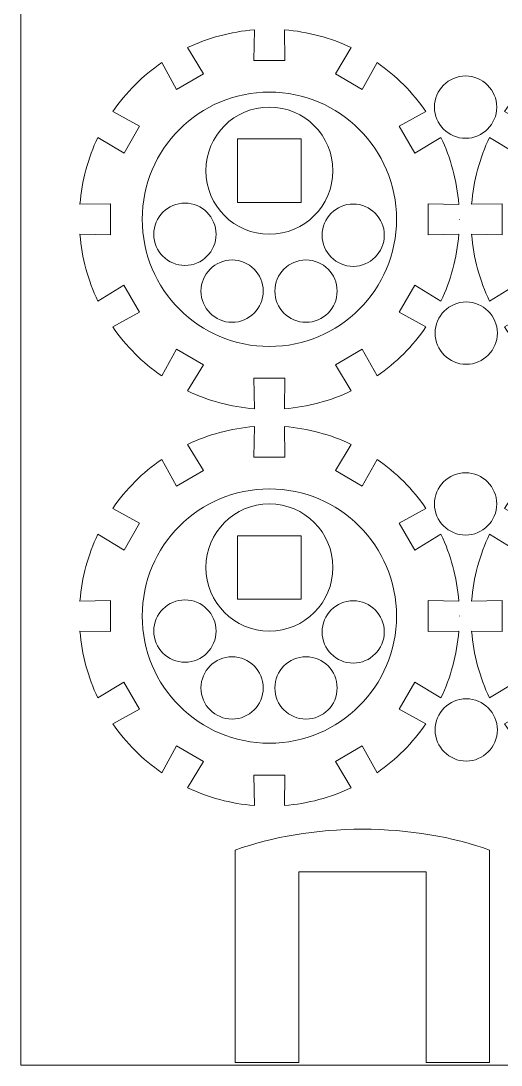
# Model space of a CAD drawing. Header units: centimetres. Extents: x -226 to -75, y 0 to 222.
# Drawn here: x -225.84 to -222.06, y 0.32 to 8.53 of the extents above; entities that cross this region are included whole.
import ezdxf

# ---------------------------------------------------------------- set-up
doc = ezdxf.new("R2010")
doc.units = ezdxf.units.CM
doc.header["$MEASUREMENT"] = 0
doc.layers.add('layer 1', color=7, linetype='Continuous')

msp = doc.modelspace()

# ---------------------------------------------------------------- linework, layer by layer
at = {"layer": 'layer 1', "color": 250, "lineweight": 20}
msp.add_lwpolyline([(-225.83724, 0.31703), (-195.83724, 0.31703), (-195.83724, 30.31703), (-225.83724, 30.31703), (-225.83724, 0.31703)], close=True, dxfattribs=at)
at = {"layer": 'layer 1', "color": 1, "lineweight": 9}
for points, knots in [([(-222.86131, 6.23649), (-222.86131, 6.23649), (-222.73879, 6.44865), (-222.73879, 6.44865), (-222.73879, 6.44865), (-222.73879, 6.44865), (-222.53291, 6.32405), (-222.53291, 6.32405), (-222.53291, 6.32405), (-222.45586, 6.48545), (-222.40725, 6.66286), (-222.39268, 6.84987), (-222.39268, 6.84987), (-222.39268, 6.84987), (-222.63264, 6.84496), (-222.63264, 6.84496), (-222.63264, 6.84496), (-222.63264, 6.84496), (-222.63264, 7.08997), (-222.63264, 7.08997), (-222.63264, 7.08997), (-222.63264, 7.08997), (-222.39268, 7.08503), (-222.39268, 7.08503), (-222.39268, 7.08503), (-222.40721, 7.27204), (-222.45582, 7.44945), (-222.53287, 7.61081), (-222.53287, 7.61081), (-222.53287, 7.61081), (-222.73882, 7.48631), (-222.73882, 7.48631), (-222.73882, 7.48631), (-222.73882, 7.48631), (-222.86134, 7.69844), (-222.86134, 7.69844), (-222.86134, 7.69844), (-222.86134, 7.69844), (-222.65077, 7.81429), (-222.65077, 7.81429), (-222.65077, 7.81429), (-222.75449, 7.96482), (-222.88498, 8.09531), (-223.03551, 8.1991), (-223.03551, 8.1991), (-223.03551, 8.1991), (-223.15147, 7.98853), (-223.15147, 7.98853), (-223.15147, 7.98853), (-223.15147, 7.98853), (-223.36363, 8.11105), (-223.36363, 8.11105), (-223.36363, 8.11105), (-223.36363, 8.11105), (-223.23899, 8.317), (-223.23899, 8.317), (-223.23899, 8.317), (-223.40035, 8.39401), (-223.5778, 8.44266), (-223.76477, 8.45726), (-223.76477, 8.45726), (-223.76477, 8.45726), (-223.7599, 8.21727), (-223.7599, 8.21727), (-223.7599, 8.21727), (-223.7599, 8.21727), (-224.00491, 8.21727), (-224.00491, 8.21727), (-224.00491, 8.21727), (-224.00491, 8.21727), (-224, 8.45726), (-224, 8.45726), (-224, 8.45726), (-224.18701, 8.44266), (-224.36439, 8.39408), (-224.52575, 8.317), (-224.52575, 8.317), (-224.52575, 8.317), (-224.40122, 8.11112), (-224.40122, 8.11112), (-224.40122, 8.11112), (-224.40122, 8.11112), (-224.61341, 7.9886), (-224.61341, 7.9886), (-224.61341, 7.9886), (-224.61341, 7.9886), (-224.72926, 8.1991), (-224.72926, 8.1991), (-224.72926, 8.1991), (-224.87979, 8.09538), (-225.01032, 7.96489), (-225.114, 7.81436), (-225.114, 7.81436), (-225.114, 7.81436), (-224.90357, 7.69844), (-224.90357, 7.69844), (-224.90357, 7.69844), (-224.90357, 7.69844), (-225.02602, 7.48631), (-225.02602, 7.48631), (-225.02602, 7.48631), (-225.02602, 7.48631), (-225.2319, 7.61088), (-225.2319, 7.61088), (-225.2319, 7.61088), (-225.30902, 7.44952), (-225.35763, 7.27207), (-225.3722, 7.0851), (-225.3722, 7.0851), (-225.3722, 7.0851), (-225.13228, 7.08997), (-225.13228, 7.08997), (-225.13228, 7.08997), (-225.13228, 7.08997), (-225.13224, 6.84496), (-225.13224, 6.84496), (-225.13224, 6.84496), (-225.13224, 6.84496), (-225.3722, 6.84994), (-225.3722, 6.84994), (-225.3722, 6.84994), (-225.35763, 6.66293), (-225.30902, 6.48552), (-225.23194, 6.32412), (-225.23194, 6.32412), (-225.23194, 6.32412), (-225.02609, 6.44865), (-225.02609, 6.44865), (-225.02609, 6.44865), (-225.02609, 6.44865), (-224.90357, 6.23649), (-224.90357, 6.23649), (-224.90357, 6.23649), (-224.90357, 6.23649), (-225.11404, 6.12068), (-225.11404, 6.12068), (-225.11404, 6.12068), (-225.01032, 5.97011), (-224.87983, 5.83955), (-224.72926, 5.73587), (-224.72926, 5.73587), (-224.72926, 5.73587), (-224.61345, 5.94626), (-224.61345, 5.94626), (-224.61345, 5.94626), (-224.61345, 5.94626), (-224.40125, 5.82385), (-224.40125, 5.82385), (-224.40125, 5.82385), (-224.40125, 5.82385), (-224.52582, 5.61797), (-224.52582, 5.61797), (-224.52582, 5.61797), (-224.36442, 5.54092), (-224.18701, 5.49227), (-224, 5.47774), (-224, 5.47774), (-224, 5.47774), (-224.00491, 5.71766), (-224.00491, 5.71766), (-224.00491, 5.71766), (-224.00491, 5.71766), (-223.7599, 5.71766), (-223.7599, 5.71766), (-223.7599, 5.71766), (-223.7599, 5.71766), (-223.76481, 5.47774), (-223.76481, 5.47774), (-223.76481, 5.47774), (-223.57787, 5.49227), (-223.40042, 5.54092), (-223.23906, 5.61797), (-223.23906, 5.61797), (-223.23906, 5.61797), (-223.36359, 5.82385), (-223.36359, 5.82385), (-223.36359, 5.82385), (-223.36359, 5.82385), (-223.15143, 5.94633), (-223.15143, 5.94633), (-223.15143, 5.94633), (-223.15143, 5.94633), (-223.03558, 5.73587), (-223.03558, 5.73587), (-223.03558, 5.73587), (-222.88505, 5.83955), (-222.75456, 5.97011), (-222.65084, 6.12061), (-222.65084, 6.12061), (-222.65084, 6.12061), (-222.86131, 6.23649), (-222.86131, 6.23649)], [0, 0, 0, 0, 0.0204082, 0.0204082, 0.0204082, 0.0204082, 0.0408163, 0.0408163, 0.0408163, 0.0408163, 0.0612245, 0.0612245, 0.0612245, 0.0612245, 0.0816327, 0.0816327, 0.0816327, 0.0816327, 0.1020408, 0.1020408, 0.1020408, 0.1020408, 0.122449, 0.122449, 0.122449, 0.122449, 0.1428571, 0.1428571, 0.1428571, 0.1428571, 0.1632653, 0.1632653, 0.1632653, 0.1632653, 0.1836735, 0.1836735, 0.1836735, 0.1836735, 0.2040816, 0.2040816, 0.2040816, 0.2040816, 0.2244898, 0.2244898, 0.2244898, 0.2244898, 0.244898, 0.244898, 0.244898, 0.244898, 0.2653061, 0.2653061, 0.2653061, 0.2653061, 0.2857143, 0.2857143, 0.2857143, 0.2857143, 0.3061224, 0.3061224, 0.3061224, 0.3061224, 0.3265306, 0.3265306, 0.3265306, 0.3265306, 0.3469388, 0.3469388, 0.3469388, 0.3469388, 0.3673469, 0.3673469, 0.3673469, 0.3673469, 0.3877551, 0.3877551, 0.3877551, 0.3877551, 0.4081633, 0.4081633, 0.4081633, 0.4081633, 0.4285714, 0.4285714, 0.4285714, 0.4285714, 0.4489796, 0.4489796, 0.4489796, 0.4489796, 0.4693878, 0.4693878, 0.4693878, 0.4693878, 0.4897959, 0.4897959, 0.4897959, 0.4897959, 0.5102041, 0.5102041, 0.5102041, 0.5102041, 0.5306122, 0.5306122, 0.5306122, 0.5306122, 0.5510204, 0.5510204, 0.5510204, 0.5510204, 0.5714286, 0.5714286, 0.5714286, 0.5714286, 0.5918367, 0.5918367, 0.5918367, 0.5918367, 0.6122449, 0.6122449, 0.6122449, 0.6122449, 0.6326531, 0.6326531, 0.6326531, 0.6326531, 0.6530612, 0.6530612, 0.6530612, 0.6530612, 0.6734694, 0.6734694, 0.6734694, 0.6734694, 0.6938776, 0.6938776, 0.6938776, 0.6938776, 0.7142857, 0.7142857, 0.7142857, 0.7142857, 0.7346939, 0.7346939, 0.7346939, 0.7346939, 0.755102, 0.755102, 0.755102, 0.755102, 0.7755102, 0.7755102, 0.7755102, 0.7755102, 0.7959184, 0.7959184, 0.7959184, 0.7959184, 0.8163265, 0.8163265, 0.8163265, 0.8163265, 0.8367347, 0.8367347, 0.8367347, 0.8367347, 0.8571429, 0.8571429, 0.8571429, 0.8571429, 0.877551, 0.877551, 0.877551, 0.877551, 0.8979592, 0.8979592, 0.8979592, 0.8979592, 0.9183673, 0.9183673, 0.9183673, 0.9183673, 0.9387755, 0.9387755, 0.9387755, 0.9387755, 0.9591837, 0.9591837, 0.9591837, 0.9591837, 1, 1, 1, 1]), ([(-219.78056, 6.23649), (-219.78056, 6.23649), (-219.65805, 6.44865), (-219.65805, 6.44865), (-219.65805, 6.44865), (-219.65805, 6.44865), (-219.45216, 6.32405), (-219.45216, 6.32405), (-219.45216, 6.32405), (-219.37512, 6.48545), (-219.3265, 6.66286), (-219.31193, 6.84987), (-219.31193, 6.84987), (-219.31193, 6.84987), (-219.55189, 6.84496), (-219.55189, 6.84496), (-219.55189, 6.84496), (-219.55189, 6.84496), (-219.55189, 7.08997), (-219.55189, 7.08997), (-219.55189, 7.08997), (-219.55189, 7.08997), (-219.31193, 7.08503), (-219.31193, 7.08503), (-219.31193, 7.08503), (-219.32647, 7.27204), (-219.37508, 7.44945), (-219.45213, 7.61081), (-219.45213, 7.61081), (-219.45213, 7.61081), (-219.65808, 7.48631), (-219.65808, 7.48631), (-219.65808, 7.48631), (-219.65808, 7.48631), (-219.7806, 7.69844), (-219.7806, 7.69844), (-219.7806, 7.69844), (-219.7806, 7.69844), (-219.57003, 7.81429), (-219.57003, 7.81429), (-219.57003, 7.81429), (-219.67374, 7.96482), (-219.80424, 8.09531), (-219.95477, 8.1991), (-219.95477, 8.1991), (-219.95477, 8.1991), (-220.07072, 7.98853), (-220.07072, 7.98853), (-220.07072, 7.98853), (-220.07072, 7.98853), (-220.28289, 8.11105), (-220.28289, 8.11105), (-220.28289, 8.11105), (-220.28289, 8.11105), (-220.15825, 8.317), (-220.15825, 8.317), (-220.15825, 8.317), (-220.31961, 8.39401), (-220.49706, 8.44266), (-220.68403, 8.45726), (-220.68403, 8.45726), (-220.68403, 8.45726), (-220.67916, 8.21727), (-220.67916, 8.21727), (-220.67916, 8.21727), (-220.67916, 8.21727), (-220.92416, 8.21727), (-220.92416, 8.21727), (-220.92416, 8.21727), (-220.92416, 8.21727), (-220.91926, 8.45726), (-220.91926, 8.45726), (-220.91926, 8.45726), (-221.10627, 8.44266), (-221.28365, 8.39408), (-221.44501, 8.317), (-221.44501, 8.317), (-221.44501, 8.317), (-221.32048, 8.11112), (-221.32048, 8.11112), (-221.32048, 8.11112), (-221.32048, 8.11112), (-221.53267, 7.9886), (-221.53267, 7.9886), (-221.53267, 7.9886), (-221.53267, 7.9886), (-221.64852, 8.1991), (-221.64852, 8.1991), (-221.64852, 8.1991), (-221.79905, 8.09538), (-221.92958, 7.96489), (-222.03326, 7.81436), (-222.03326, 7.81436), (-222.03326, 7.81436), (-221.82283, 7.69844), (-221.82283, 7.69844), (-221.82283, 7.69844), (-221.82283, 7.69844), (-221.94528, 7.48631), (-221.94528, 7.48631), (-221.94528, 7.48631), (-221.94528, 7.48631), (-222.15116, 7.61088), (-222.15116, 7.61088), (-222.15116, 7.61088), (-222.22828, 7.44952), (-222.27689, 7.27207), (-222.29146, 7.0851), (-222.29146, 7.0851), (-222.29146, 7.0851), (-222.05154, 7.08997), (-222.05154, 7.08997), (-222.05154, 7.08997), (-222.05154, 7.08997), (-222.0515, 6.84496), (-222.0515, 6.84496), (-222.0515, 6.84496), (-222.0515, 6.84496), (-222.29146, 6.84994), (-222.29146, 6.84994), (-222.29146, 6.84994), (-222.27689, 6.66293), (-222.22828, 6.48552), (-222.1512, 6.32412), (-222.1512, 6.32412), (-222.1512, 6.32412), (-221.94535, 6.44865), (-221.94535, 6.44865), (-221.94535, 6.44865), (-221.94535, 6.44865), (-221.82283, 6.23649), (-221.82283, 6.23649), (-221.82283, 6.23649), (-221.82283, 6.23649), (-222.0333, 6.12068), (-222.0333, 6.12068), (-222.0333, 6.12068), (-221.92958, 5.97011), (-221.79909, 5.83955), (-221.64852, 5.73587), (-221.64852, 5.73587), (-221.64852, 5.73587), (-221.53271, 5.94626), (-221.53271, 5.94626), (-221.53271, 5.94626), (-221.53271, 5.94626), (-221.32051, 5.82385), (-221.32051, 5.82385), (-221.32051, 5.82385), (-221.32051, 5.82385), (-221.44508, 5.61797), (-221.44508, 5.61797), (-221.44508, 5.61797), (-221.28368, 5.54092), (-221.10627, 5.49227), (-220.91926, 5.47774), (-220.91926, 5.47774), (-220.91926, 5.47774), (-220.92416, 5.71766), (-220.92416, 5.71766), (-220.92416, 5.71766), (-220.92416, 5.71766), (-220.67916, 5.71766), (-220.67916, 5.71766), (-220.67916, 5.71766), (-220.67916, 5.71766), (-220.68406, 5.47774), (-220.68406, 5.47774), (-220.68406, 5.47774), (-220.49713, 5.49227), (-220.31968, 5.54092), (-220.15832, 5.61797), (-220.15832, 5.61797), (-220.15832, 5.61797), (-220.28285, 5.82385), (-220.28285, 5.82385), (-220.28285, 5.82385), (-220.28285, 5.82385), (-220.07069, 5.94633), (-220.07069, 5.94633), (-220.07069, 5.94633), (-220.07069, 5.94633), (-219.95484, 5.73587), (-219.95484, 5.73587), (-219.95484, 5.73587), (-219.80431, 5.83955), (-219.67381, 5.97011), (-219.5701, 6.12061), (-219.5701, 6.12061), (-219.5701, 6.12061), (-219.78056, 6.23649), (-219.78056, 6.23649)], [0, 0, 0, 0, 0.0204082, 0.0204082, 0.0204082, 0.0204082, 0.0408163, 0.0408163, 0.0408163, 0.0408163, 0.0612245, 0.0612245, 0.0612245, 0.0612245, 0.0816327, 0.0816327, 0.0816327, 0.0816327, 0.1020408, 0.1020408, 0.1020408, 0.1020408, 0.122449, 0.122449, 0.122449, 0.122449, 0.1428571, 0.1428571, 0.1428571, 0.1428571, 0.1632653, 0.1632653, 0.1632653, 0.1632653, 0.1836735, 0.1836735, 0.1836735, 0.1836735, 0.2040816, 0.2040816, 0.2040816, 0.2040816, 0.2244898, 0.2244898, 0.2244898, 0.2244898, 0.244898, 0.244898, 0.244898, 0.244898, 0.2653061, 0.2653061, 0.2653061, 0.2653061, 0.2857143, 0.2857143, 0.2857143, 0.2857143, 0.3061224, 0.3061224, 0.3061224, 0.3061224, 0.3265306, 0.3265306, 0.3265306, 0.3265306, 0.3469388, 0.3469388, 0.3469388, 0.3469388, 0.3673469, 0.3673469, 0.3673469, 0.3673469, 0.3877551, 0.3877551, 0.3877551, 0.3877551, 0.4081633, 0.4081633, 0.4081633, 0.4081633, 0.4285714, 0.4285714, 0.4285714, 0.4285714, 0.4489796, 0.4489796, 0.4489796, 0.4489796, 0.4693878, 0.4693878, 0.4693878, 0.4693878, 0.4897959, 0.4897959, 0.4897959, 0.4897959, 0.5102041, 0.5102041, 0.5102041, 0.5102041, 0.5306122, 0.5306122, 0.5306122, 0.5306122, 0.5510204, 0.5510204, 0.5510204, 0.5510204, 0.5714286, 0.5714286, 0.5714286, 0.5714286, 0.5918367, 0.5918367, 0.5918367, 0.5918367, 0.6122449, 0.6122449, 0.6122449, 0.6122449, 0.6326531, 0.6326531, 0.6326531, 0.6326531, 0.6530612, 0.6530612, 0.6530612, 0.6530612, 0.6734694, 0.6734694, 0.6734694, 0.6734694, 0.6938776, 0.6938776, 0.6938776, 0.6938776, 0.7142857, 0.7142857, 0.7142857, 0.7142857, 0.7346939, 0.7346939, 0.7346939, 0.7346939, 0.755102, 0.755102, 0.755102, 0.755102, 0.7755102, 0.7755102, 0.7755102, 0.7755102, 0.7959184, 0.7959184, 0.7959184, 0.7959184, 0.8163265, 0.8163265, 0.8163265, 0.8163265, 0.8367347, 0.8367347, 0.8367347, 0.8367347, 0.8571429, 0.8571429, 0.8571429, 0.8571429, 0.877551, 0.877551, 0.877551, 0.877551, 0.8979592, 0.8979592, 0.8979592, 0.8979592, 0.9183673, 0.9183673, 0.9183673, 0.9183673, 0.9387755, 0.9387755, 0.9387755, 0.9387755, 0.9591837, 0.9591837, 0.9591837, 0.9591837, 1, 1, 1, 1]), ([(-222.33896, 7.60413), (-222.47404, 7.60413), (-222.58397, 7.71409), (-222.58397, 7.84913), (-222.58397, 7.84913), (-222.58397, 7.98425), (-222.47404, 8.09417), (-222.33896, 8.09417), (-222.33896, 8.09417), (-222.20388, 8.09417), (-222.09399, 7.98425), (-222.09399, 7.84913), (-222.09399, 7.84913), (-222.09399, 7.71409), (-222.20388, 7.60413), (-222.33896, 7.60413)], [0, 0, 0, 0, 0.2, 0.2, 0.2, 0.2, 0.4, 0.4, 0.4, 0.4, 0.6, 0.6, 0.6, 0.6, 1, 1, 1, 1]), ([(-223.88243, 7.96751), (-224.43471, 7.96751), (-224.88245, 7.5198), (-224.88245, 6.96753), (-224.88245, 6.96753), (-224.88245, 6.41522), (-224.43471, 5.96751), (-223.88243, 5.96751), (-223.88243, 5.96751), (-223.33016, 5.96751), (-222.88241, 6.41522), (-222.88241, 6.96753), (-222.88241, 6.96753), (-222.88241, 7.5198), (-223.33016, 7.96751), (-223.88243, 7.96751)], [0, 0, 0, 0, 0.2, 0.2, 0.2, 0.2, 0.4, 0.4, 0.4, 0.4, 0.6, 0.6, 0.6, 0.6, 1, 1, 1, 1]), ([(-223.8824, 7.84955), (-223.60628, 7.84955), (-223.3824, 7.62568), (-223.3824, 7.34953), (-223.3824, 7.34953), (-223.3824, 7.07344), (-223.60628, 6.84957), (-223.8824, 6.84957), (-223.8824, 6.84957), (-224.15855, 6.84957), (-224.38242, 7.07344), (-224.38242, 7.34953), (-224.38242, 7.34953), (-224.38242, 7.62568), (-224.15855, 7.84955), (-223.8824, 7.84955)], [0, 0, 0, 0, 0.2, 0.2, 0.2, 0.2, 0.4, 0.4, 0.4, 0.4, 0.6, 0.6, 0.6, 0.6, 1, 1, 1, 1]), ([(-224.54658, 6.60457), (-224.68166, 6.60457), (-224.79158, 6.71446), (-224.79158, 6.84957), (-224.79158, 6.84957), (-224.79158, 6.98461), (-224.68166, 7.09461), (-224.54658, 7.09461), (-224.54658, 7.09461), (-224.4115, 7.09461), (-224.30161, 6.98461), (-224.30161, 6.84957), (-224.30161, 6.84957), (-224.30161, 6.71446), (-224.4115, 6.60457), (-224.54658, 6.60457)], [0, 0, 0, 0, 0.2, 0.2, 0.2, 0.2, 0.4, 0.4, 0.4, 0.4, 0.6, 0.6, 0.6, 0.6, 1, 1, 1, 1]), ([(-223.22325, 6.59754), (-223.35833, 6.59754), (-223.46825, 6.70743), (-223.46825, 6.84247), (-223.46825, 6.84247), (-223.46825, 6.97759), (-223.35833, 7.08751), (-223.22325, 7.08751), (-223.22325, 7.08751), (-223.08817, 7.08751), (-222.97828, 6.97759), (-222.97828, 6.84247), (-222.97828, 6.84247), (-222.97828, 6.70743), (-223.08817, 6.59754), (-223.22325, 6.59754)], [0, 0, 0, 0, 0.2, 0.2, 0.2, 0.2, 0.4, 0.4, 0.4, 0.4, 0.6, 0.6, 0.6, 0.6, 1, 1, 1, 1]), ([(-222.38764, 6.96678), (-222.38764, 6.96678), (-222.38764, 6.96749), (-222.38764, 6.96749), (-222.38764, 6.96749), (-222.38764, 6.96749), (-222.38764, 6.96816), (-222.38764, 6.96816), (-222.38764, 6.96816), (-222.38764, 6.96816), (-222.38764, 6.96678), (-222.38764, 6.96678)], [0, 0, 0, 0, 0.25, 0.25, 0.25, 0.25, 0.5, 0.5, 0.5, 0.5, 1, 1, 1, 1]), ([(-224.17544, 6.15746), (-224.31055, 6.15746), (-224.42044, 6.26735), (-224.42044, 6.40247), (-224.42044, 6.40247), (-224.42044, 6.53751), (-224.31055, 6.64751), (-224.17544, 6.64751), (-224.17544, 6.64751), (-224.0404, 6.64751), (-223.93047, 6.53751), (-223.93047, 6.40247), (-223.93047, 6.40247), (-223.93047, 6.26735), (-224.0404, 6.15746), (-224.17544, 6.15746)], [0, 0, 0, 0, 0.2, 0.2, 0.2, 0.2, 0.4, 0.4, 0.4, 0.4, 0.6, 0.6, 0.6, 0.6, 1, 1, 1, 1]), ([(-223.59439, 6.15746), (-223.7295, 6.15746), (-223.83939, 6.26735), (-223.83939, 6.40247), (-223.83939, 6.40247), (-223.83939, 6.53751), (-223.7295, 6.64751), (-223.59439, 6.64751), (-223.59439, 6.64751), (-223.45935, 6.64751), (-223.34942, 6.53751), (-223.34942, 6.40247), (-223.34942, 6.40247), (-223.34942, 6.26735), (-223.45935, 6.15746), (-223.59439, 6.15746)], [0, 0, 0, 0, 0.2, 0.2, 0.2, 0.2, 0.4, 0.4, 0.4, 0.4, 0.6, 0.6, 0.6, 0.6, 1, 1, 1, 1]), ([(-222.33424, 5.82728), (-222.46936, 5.82728), (-222.57925, 5.93725), (-222.57925, 6.07236), (-222.57925, 6.07236), (-222.57925, 6.2074), (-222.46936, 6.31733), (-222.33424, 6.31733), (-222.33424, 6.31733), (-222.19916, 6.31733), (-222.08924, 6.2074), (-222.08924, 6.07236), (-222.08924, 6.07236), (-222.08924, 5.93725), (-222.19916, 5.82728), (-222.33424, 5.82728)], [0, 0, 0, 0, 0.2, 0.2, 0.2, 0.2, 0.4, 0.4, 0.4, 0.4, 0.6, 0.6, 0.6, 0.6, 1, 1, 1, 1]), ([(-222.86131, 3.11679), (-222.86131, 3.11679), (-222.73879, 3.32895), (-222.73879, 3.32895), (-222.73879, 3.32895), (-222.73879, 3.32895), (-222.53291, 3.20435), (-222.53291, 3.20435), (-222.53291, 3.20435), (-222.45586, 3.36574), (-222.40725, 3.54315), (-222.39268, 3.73016), (-222.39268, 3.73016), (-222.39268, 3.73016), (-222.63264, 3.72526), (-222.63264, 3.72526), (-222.63264, 3.72526), (-222.63264, 3.72526), (-222.63264, 3.97026), (-222.63264, 3.97026), (-222.63264, 3.97026), (-222.63264, 3.97026), (-222.39268, 3.96532), (-222.39268, 3.96532), (-222.39268, 3.96532), (-222.40721, 4.15233), (-222.45582, 4.32974), (-222.53287, 4.4911), (-222.53287, 4.4911), (-222.53287, 4.4911), (-222.73882, 4.36661), (-222.73882, 4.36661), (-222.73882, 4.36661), (-222.73882, 4.36661), (-222.86134, 4.57873), (-222.86134, 4.57873), (-222.86134, 4.57873), (-222.86134, 4.57873), (-222.65077, 4.69459), (-222.65077, 4.69459), (-222.65077, 4.69459), (-222.75449, 4.84512), (-222.88498, 4.97561), (-223.03551, 5.0794), (-223.03551, 5.0794), (-223.03551, 5.0794), (-223.15147, 4.86882), (-223.15147, 4.86882), (-223.15147, 4.86882), (-223.15147, 4.86882), (-223.36363, 4.99134), (-223.36363, 4.99134), (-223.36363, 4.99134), (-223.36363, 4.99134), (-223.23899, 5.19729), (-223.23899, 5.19729), (-223.23899, 5.19729), (-223.40035, 5.27431), (-223.5778, 5.32295), (-223.76477, 5.33756), (-223.76477, 5.33756), (-223.76477, 5.33756), (-223.7599, 5.09756), (-223.7599, 5.09756), (-223.7599, 5.09756), (-223.7599, 5.09756), (-224.00491, 5.09756), (-224.00491, 5.09756), (-224.00491, 5.09756), (-224.00491, 5.09756), (-224, 5.33756), (-224, 5.33756), (-224, 5.33756), (-224.18701, 5.32295), (-224.36439, 5.27438), (-224.52575, 5.19729), (-224.52575, 5.19729), (-224.52575, 5.19729), (-224.40122, 4.99141), (-224.40122, 4.99141), (-224.40122, 4.99141), (-224.40122, 4.99141), (-224.61341, 4.86889), (-224.61341, 4.86889), (-224.61341, 4.86889), (-224.61341, 4.86889), (-224.72926, 5.0794), (-224.72926, 5.0794), (-224.72926, 5.0794), (-224.87979, 4.97568), (-225.01032, 4.84519), (-225.114, 4.69466), (-225.114, 4.69466), (-225.114, 4.69466), (-224.90357, 4.57873), (-224.90357, 4.57873), (-224.90357, 4.57873), (-224.90357, 4.57873), (-225.02602, 4.36661), (-225.02602, 4.36661), (-225.02602, 4.36661), (-225.02602, 4.36661), (-225.2319, 4.49117), (-225.2319, 4.49117), (-225.2319, 4.49117), (-225.30902, 4.32981), (-225.35763, 4.15237), (-225.3722, 3.96539), (-225.3722, 3.96539), (-225.3722, 3.96539), (-225.13228, 3.97026), (-225.13228, 3.97026), (-225.13228, 3.97026), (-225.13228, 3.97026), (-225.13224, 3.72526), (-225.13224, 3.72526), (-225.13224, 3.72526), (-225.13224, 3.72526), (-225.3722, 3.73023), (-225.3722, 3.73023), (-225.3722, 3.73023), (-225.35763, 3.54322), (-225.30902, 3.36581), (-225.23194, 3.20442), (-225.23194, 3.20442), (-225.23194, 3.20442), (-225.02609, 3.32895), (-225.02609, 3.32895), (-225.02609, 3.32895), (-225.02609, 3.32895), (-224.90357, 3.11679), (-224.90357, 3.11679), (-224.90357, 3.11679), (-224.90357, 3.11679), (-225.11404, 3.00097), (-225.11404, 3.00097), (-225.11404, 3.00097), (-225.01032, 2.8504), (-224.87983, 2.71984), (-224.72926, 2.61616), (-224.72926, 2.61616), (-224.72926, 2.61616), (-224.61345, 2.82656), (-224.61345, 2.82656), (-224.61345, 2.82656), (-224.61345, 2.82656), (-224.40125, 2.70414), (-224.40125, 2.70414), (-224.40125, 2.70414), (-224.40125, 2.70414), (-224.52582, 2.49826), (-224.52582, 2.49826), (-224.52582, 2.49826), (-224.36442, 2.42121), (-224.18701, 2.37257), (-224, 2.35803), (-224, 2.35803), (-224, 2.35803), (-224.00491, 2.59796), (-224.00491, 2.59796), (-224.00491, 2.59796), (-224.00491, 2.59796), (-223.7599, 2.59796), (-223.7599, 2.59796), (-223.7599, 2.59796), (-223.7599, 2.59796), (-223.76481, 2.35803), (-223.76481, 2.35803), (-223.76481, 2.35803), (-223.57787, 2.37257), (-223.40042, 2.42121), (-223.23906, 2.49826), (-223.23906, 2.49826), (-223.23906, 2.49826), (-223.36359, 2.70414), (-223.36359, 2.70414), (-223.36359, 2.70414), (-223.36359, 2.70414), (-223.15143, 2.82663), (-223.15143, 2.82663), (-223.15143, 2.82663), (-223.15143, 2.82663), (-223.03558, 2.61616), (-223.03558, 2.61616), (-223.03558, 2.61616), (-222.88505, 2.71984), (-222.75456, 2.8504), (-222.65084, 3.0009), (-222.65084, 3.0009), (-222.65084, 3.0009), (-222.86131, 3.11679), (-222.86131, 3.11679)], [0, 0, 0, 0, 0.0204082, 0.0204082, 0.0204082, 0.0204082, 0.0408163, 0.0408163, 0.0408163, 0.0408163, 0.0612245, 0.0612245, 0.0612245, 0.0612245, 0.0816327, 0.0816327, 0.0816327, 0.0816327, 0.1020408, 0.1020408, 0.1020408, 0.1020408, 0.122449, 0.122449, 0.122449, 0.122449, 0.1428571, 0.1428571, 0.1428571, 0.1428571, 0.1632653, 0.1632653, 0.1632653, 0.1632653, 0.1836735, 0.1836735, 0.1836735, 0.1836735, 0.2040816, 0.2040816, 0.2040816, 0.2040816, 0.2244898, 0.2244898, 0.2244898, 0.2244898, 0.244898, 0.244898, 0.244898, 0.244898, 0.2653061, 0.2653061, 0.2653061, 0.2653061, 0.2857143, 0.2857143, 0.2857143, 0.2857143, 0.3061224, 0.3061224, 0.3061224, 0.3061224, 0.3265306, 0.3265306, 0.3265306, 0.3265306, 0.3469388, 0.3469388, 0.3469388, 0.3469388, 0.3673469, 0.3673469, 0.3673469, 0.3673469, 0.3877551, 0.3877551, 0.3877551, 0.3877551, 0.4081633, 0.4081633, 0.4081633, 0.4081633, 0.4285714, 0.4285714, 0.4285714, 0.4285714, 0.4489796, 0.4489796, 0.4489796, 0.4489796, 0.4693878, 0.4693878, 0.4693878, 0.4693878, 0.4897959, 0.4897959, 0.4897959, 0.4897959, 0.5102041, 0.5102041, 0.5102041, 0.5102041, 0.5306122, 0.5306122, 0.5306122, 0.5306122, 0.5510204, 0.5510204, 0.5510204, 0.5510204, 0.5714286, 0.5714286, 0.5714286, 0.5714286, 0.5918367, 0.5918367, 0.5918367, 0.5918367, 0.6122449, 0.6122449, 0.6122449, 0.6122449, 0.6326531, 0.6326531, 0.6326531, 0.6326531, 0.6530612, 0.6530612, 0.6530612, 0.6530612, 0.6734694, 0.6734694, 0.6734694, 0.6734694, 0.6938776, 0.6938776, 0.6938776, 0.6938776, 0.7142857, 0.7142857, 0.7142857, 0.7142857, 0.7346939, 0.7346939, 0.7346939, 0.7346939, 0.755102, 0.755102, 0.755102, 0.755102, 0.7755102, 0.7755102, 0.7755102, 0.7755102, 0.7959184, 0.7959184, 0.7959184, 0.7959184, 0.8163265, 0.8163265, 0.8163265, 0.8163265, 0.8367347, 0.8367347, 0.8367347, 0.8367347, 0.8571429, 0.8571429, 0.8571429, 0.8571429, 0.877551, 0.877551, 0.877551, 0.877551, 0.8979592, 0.8979592, 0.8979592, 0.8979592, 0.9183673, 0.9183673, 0.9183673, 0.9183673, 0.9387755, 0.9387755, 0.9387755, 0.9387755, 0.9591837, 0.9591837, 0.9591837, 0.9591837, 1, 1, 1, 1]), ([(-219.78056, 3.11679), (-219.78056, 3.11679), (-219.65805, 3.32895), (-219.65805, 3.32895), (-219.65805, 3.32895), (-219.65805, 3.32895), (-219.45216, 3.20435), (-219.45216, 3.20435), (-219.45216, 3.20435), (-219.37512, 3.36574), (-219.3265, 3.54315), (-219.31193, 3.73016), (-219.31193, 3.73016), (-219.31193, 3.73016), (-219.55189, 3.72526), (-219.55189, 3.72526), (-219.55189, 3.72526), (-219.55189, 3.72526), (-219.55189, 3.97026), (-219.55189, 3.97026), (-219.55189, 3.97026), (-219.55189, 3.97026), (-219.31193, 3.96532), (-219.31193, 3.96532), (-219.31193, 3.96532), (-219.32647, 4.15233), (-219.37508, 4.32974), (-219.45213, 4.4911), (-219.45213, 4.4911), (-219.45213, 4.4911), (-219.65808, 4.36661), (-219.65808, 4.36661), (-219.65808, 4.36661), (-219.65808, 4.36661), (-219.7806, 4.57873), (-219.7806, 4.57873), (-219.7806, 4.57873), (-219.7806, 4.57873), (-219.57003, 4.69459), (-219.57003, 4.69459), (-219.57003, 4.69459), (-219.67374, 4.84512), (-219.80424, 4.97561), (-219.95477, 5.0794), (-219.95477, 5.0794), (-219.95477, 5.0794), (-220.07072, 4.86882), (-220.07072, 4.86882), (-220.07072, 4.86882), (-220.07072, 4.86882), (-220.28289, 4.99134), (-220.28289, 4.99134), (-220.28289, 4.99134), (-220.28289, 4.99134), (-220.15825, 5.19729), (-220.15825, 5.19729), (-220.15825, 5.19729), (-220.31961, 5.27431), (-220.49706, 5.32295), (-220.68403, 5.33756), (-220.68403, 5.33756), (-220.68403, 5.33756), (-220.67916, 5.09756), (-220.67916, 5.09756), (-220.67916, 5.09756), (-220.67916, 5.09756), (-220.92416, 5.09756), (-220.92416, 5.09756), (-220.92416, 5.09756), (-220.92416, 5.09756), (-220.91926, 5.33756), (-220.91926, 5.33756), (-220.91926, 5.33756), (-221.10627, 5.32295), (-221.28365, 5.27438), (-221.44501, 5.19729), (-221.44501, 5.19729), (-221.44501, 5.19729), (-221.32048, 4.99141), (-221.32048, 4.99141), (-221.32048, 4.99141), (-221.32048, 4.99141), (-221.53267, 4.86889), (-221.53267, 4.86889), (-221.53267, 4.86889), (-221.53267, 4.86889), (-221.64852, 5.0794), (-221.64852, 5.0794), (-221.64852, 5.0794), (-221.79905, 4.97568), (-221.92958, 4.84519), (-222.03326, 4.69466), (-222.03326, 4.69466), (-222.03326, 4.69466), (-221.82283, 4.57873), (-221.82283, 4.57873), (-221.82283, 4.57873), (-221.82283, 4.57873), (-221.94528, 4.36661), (-221.94528, 4.36661), (-221.94528, 4.36661), (-221.94528, 4.36661), (-222.15116, 4.49117), (-222.15116, 4.49117), (-222.15116, 4.49117), (-222.22828, 4.32981), (-222.27689, 4.15237), (-222.29146, 3.96539), (-222.29146, 3.96539), (-222.29146, 3.96539), (-222.05154, 3.97026), (-222.05154, 3.97026), (-222.05154, 3.97026), (-222.05154, 3.97026), (-222.0515, 3.72526), (-222.0515, 3.72526), (-222.0515, 3.72526), (-222.0515, 3.72526), (-222.29146, 3.73023), (-222.29146, 3.73023), (-222.29146, 3.73023), (-222.27689, 3.54322), (-222.22828, 3.36581), (-222.1512, 3.20442), (-222.1512, 3.20442), (-222.1512, 3.20442), (-221.94535, 3.32895), (-221.94535, 3.32895), (-221.94535, 3.32895), (-221.94535, 3.32895), (-221.82283, 3.11679), (-221.82283, 3.11679), (-221.82283, 3.11679), (-221.82283, 3.11679), (-222.0333, 3.00097), (-222.0333, 3.00097), (-222.0333, 3.00097), (-221.92958, 2.8504), (-221.79909, 2.71984), (-221.64852, 2.61616), (-221.64852, 2.61616), (-221.64852, 2.61616), (-221.53271, 2.82656), (-221.53271, 2.82656), (-221.53271, 2.82656), (-221.53271, 2.82656), (-221.32051, 2.70414), (-221.32051, 2.70414), (-221.32051, 2.70414), (-221.32051, 2.70414), (-221.44508, 2.49826), (-221.44508, 2.49826), (-221.44508, 2.49826), (-221.28368, 2.42121), (-221.10627, 2.37257), (-220.91926, 2.35803), (-220.91926, 2.35803), (-220.91926, 2.35803), (-220.92416, 2.59796), (-220.92416, 2.59796), (-220.92416, 2.59796), (-220.92416, 2.59796), (-220.67916, 2.59796), (-220.67916, 2.59796), (-220.67916, 2.59796), (-220.67916, 2.59796), (-220.68406, 2.35803), (-220.68406, 2.35803), (-220.68406, 2.35803), (-220.49713, 2.37257), (-220.31968, 2.42121), (-220.15832, 2.49826), (-220.15832, 2.49826), (-220.15832, 2.49826), (-220.28285, 2.70414), (-220.28285, 2.70414), (-220.28285, 2.70414), (-220.28285, 2.70414), (-220.07069, 2.82663), (-220.07069, 2.82663), (-220.07069, 2.82663), (-220.07069, 2.82663), (-219.95484, 2.61616), (-219.95484, 2.61616), (-219.95484, 2.61616), (-219.80431, 2.71984), (-219.67381, 2.8504), (-219.5701, 3.0009), (-219.5701, 3.0009), (-219.5701, 3.0009), (-219.78056, 3.11679), (-219.78056, 3.11679)], [0, 0, 0, 0, 0.0204082, 0.0204082, 0.0204082, 0.0204082, 0.0408163, 0.0408163, 0.0408163, 0.0408163, 0.0612245, 0.0612245, 0.0612245, 0.0612245, 0.0816327, 0.0816327, 0.0816327, 0.0816327, 0.1020408, 0.1020408, 0.1020408, 0.1020408, 0.122449, 0.122449, 0.122449, 0.122449, 0.1428571, 0.1428571, 0.1428571, 0.1428571, 0.1632653, 0.1632653, 0.1632653, 0.1632653, 0.1836735, 0.1836735, 0.1836735, 0.1836735, 0.2040816, 0.2040816, 0.2040816, 0.2040816, 0.2244898, 0.2244898, 0.2244898, 0.2244898, 0.244898, 0.244898, 0.244898, 0.244898, 0.2653061, 0.2653061, 0.2653061, 0.2653061, 0.2857143, 0.2857143, 0.2857143, 0.2857143, 0.3061224, 0.3061224, 0.3061224, 0.3061224, 0.3265306, 0.3265306, 0.3265306, 0.3265306, 0.3469388, 0.3469388, 0.3469388, 0.3469388, 0.3673469, 0.3673469, 0.3673469, 0.3673469, 0.3877551, 0.3877551, 0.3877551, 0.3877551, 0.4081633, 0.4081633, 0.4081633, 0.4081633, 0.4285714, 0.4285714, 0.4285714, 0.4285714, 0.4489796, 0.4489796, 0.4489796, 0.4489796, 0.4693878, 0.4693878, 0.4693878, 0.4693878, 0.4897959, 0.4897959, 0.4897959, 0.4897959, 0.5102041, 0.5102041, 0.5102041, 0.5102041, 0.5306122, 0.5306122, 0.5306122, 0.5306122, 0.5510204, 0.5510204, 0.5510204, 0.5510204, 0.5714286, 0.5714286, 0.5714286, 0.5714286, 0.5918367, 0.5918367, 0.5918367, 0.5918367, 0.6122449, 0.6122449, 0.6122449, 0.6122449, 0.6326531, 0.6326531, 0.6326531, 0.6326531, 0.6530612, 0.6530612, 0.6530612, 0.6530612, 0.6734694, 0.6734694, 0.6734694, 0.6734694, 0.6938776, 0.6938776, 0.6938776, 0.6938776, 0.7142857, 0.7142857, 0.7142857, 0.7142857, 0.7346939, 0.7346939, 0.7346939, 0.7346939, 0.755102, 0.755102, 0.755102, 0.755102, 0.7755102, 0.7755102, 0.7755102, 0.7755102, 0.7959184, 0.7959184, 0.7959184, 0.7959184, 0.8163265, 0.8163265, 0.8163265, 0.8163265, 0.8367347, 0.8367347, 0.8367347, 0.8367347, 0.8571429, 0.8571429, 0.8571429, 0.8571429, 0.877551, 0.877551, 0.877551, 0.877551, 0.8979592, 0.8979592, 0.8979592, 0.8979592, 0.9183673, 0.9183673, 0.9183673, 0.9183673, 0.9387755, 0.9387755, 0.9387755, 0.9387755, 0.9591837, 0.9591837, 0.9591837, 0.9591837, 1, 1, 1, 1]), ([(-222.33896, 4.48442), (-222.47404, 4.48442), (-222.58397, 4.59438), (-222.58397, 4.72942), (-222.58397, 4.72942), (-222.58397, 4.86454), (-222.47404, 4.97446), (-222.33896, 4.97446), (-222.33896, 4.97446), (-222.20388, 4.97446), (-222.09399, 4.86454), (-222.09399, 4.72942), (-222.09399, 4.72942), (-222.09399, 4.59438), (-222.20388, 4.48442), (-222.33896, 4.48442)], [0, 0, 0, 0, 0.2, 0.2, 0.2, 0.2, 0.4, 0.4, 0.4, 0.4, 0.6, 0.6, 0.6, 0.6, 1, 1, 1, 1]), ([(-223.88243, 4.84781), (-224.43471, 4.84781), (-224.88245, 4.4001), (-224.88245, 3.84782), (-224.88245, 3.84782), (-224.88245, 3.29551), (-224.43471, 2.8478), (-223.88243, 2.8478), (-223.88243, 2.8478), (-223.33016, 2.8478), (-222.88241, 3.29551), (-222.88241, 3.84782), (-222.88241, 3.84782), (-222.88241, 4.4001), (-223.33016, 4.84781), (-223.88243, 4.84781)], [0, 0, 0, 0, 0.2, 0.2, 0.2, 0.2, 0.4, 0.4, 0.4, 0.4, 0.6, 0.6, 0.6, 0.6, 1, 1, 1, 1]), ([(-223.8824, 4.72985), (-223.60628, 4.72985), (-223.3824, 4.50598), (-223.3824, 4.22982), (-223.3824, 4.22982), (-223.3824, 3.95374), (-223.60628, 3.72987), (-223.8824, 3.72987), (-223.8824, 3.72987), (-224.15855, 3.72987), (-224.38242, 3.95374), (-224.38242, 4.22982), (-224.38242, 4.22982), (-224.38242, 4.50598), (-224.15855, 4.72985), (-223.8824, 4.72985)], [0, 0, 0, 0, 0.2, 0.2, 0.2, 0.2, 0.4, 0.4, 0.4, 0.4, 0.6, 0.6, 0.6, 0.6, 1, 1, 1, 1]), ([(-224.54658, 3.48486), (-224.68166, 3.48486), (-224.79158, 3.59475), (-224.79158, 3.72987), (-224.79158, 3.72987), (-224.79158, 3.86491), (-224.68166, 3.9749), (-224.54658, 3.9749), (-224.54658, 3.9749), (-224.4115, 3.9749), (-224.30161, 3.86491), (-224.30161, 3.72987), (-224.30161, 3.72987), (-224.30161, 3.59475), (-224.4115, 3.48486), (-224.54658, 3.48486)], [0, 0, 0, 0, 0.2, 0.2, 0.2, 0.2, 0.4, 0.4, 0.4, 0.4, 0.6, 0.6, 0.6, 0.6, 1, 1, 1, 1]), ([(-223.22325, 3.47783), (-223.35833, 3.47783), (-223.46825, 3.58772), (-223.46825, 3.72276), (-223.46825, 3.72276), (-223.46825, 3.85788), (-223.35833, 3.9678), (-223.22325, 3.9678), (-223.22325, 3.9678), (-223.08817, 3.9678), (-222.97828, 3.85788), (-222.97828, 3.72276), (-222.97828, 3.72276), (-222.97828, 3.58772), (-223.08817, 3.47783), (-223.22325, 3.47783)], [0, 0, 0, 0, 0.2, 0.2, 0.2, 0.2, 0.4, 0.4, 0.4, 0.4, 0.6, 0.6, 0.6, 0.6, 1, 1, 1, 1]), ([(-222.38764, 3.84708), (-222.38764, 3.84708), (-222.38764, 3.84778), (-222.38764, 3.84778), (-222.38764, 3.84778), (-222.38764, 3.84778), (-222.38764, 3.84845), (-222.38764, 3.84845), (-222.38764, 3.84845), (-222.38764, 3.84845), (-222.38764, 3.84708), (-222.38764, 3.84708)], [0, 0, 0, 0, 0.25, 0.25, 0.25, 0.25, 0.5, 0.5, 0.5, 0.5, 1, 1, 1, 1]), ([(-224.17544, 3.03775), (-224.31055, 3.03775), (-224.42044, 3.14764), (-224.42044, 3.28276), (-224.42044, 3.28276), (-224.42044, 3.4178), (-224.31055, 3.5278), (-224.17544, 3.5278), (-224.17544, 3.5278), (-224.0404, 3.5278), (-223.93047, 3.4178), (-223.93047, 3.28276), (-223.93047, 3.28276), (-223.93047, 3.14764), (-224.0404, 3.03775), (-224.17544, 3.03775)], [0, 0, 0, 0, 0.2, 0.2, 0.2, 0.2, 0.4, 0.4, 0.4, 0.4, 0.6, 0.6, 0.6, 0.6, 1, 1, 1, 1]), ([(-223.59439, 3.03775), (-223.7295, 3.03775), (-223.83939, 3.14764), (-223.83939, 3.28276), (-223.83939, 3.28276), (-223.83939, 3.4178), (-223.7295, 3.5278), (-223.59439, 3.5278), (-223.59439, 3.5278), (-223.45935, 3.5278), (-223.34942, 3.4178), (-223.34942, 3.28276), (-223.34942, 3.28276), (-223.34942, 3.14764), (-223.45935, 3.03775), (-223.59439, 3.03775)], [0, 0, 0, 0, 0.2, 0.2, 0.2, 0.2, 0.4, 0.4, 0.4, 0.4, 0.6, 0.6, 0.6, 0.6, 1, 1, 1, 1]), ([(-222.33424, 2.70758), (-222.46936, 2.70758), (-222.57925, 2.81754), (-222.57925, 2.95265), (-222.57925, 2.95265), (-222.57925, 3.0877), (-222.46936, 3.19762), (-222.33424, 3.19762), (-222.33424, 3.19762), (-222.19916, 3.19762), (-222.08924, 3.0877), (-222.08924, 2.95265), (-222.08924, 2.95265), (-222.08924, 2.81754), (-222.19916, 2.70758), (-222.33424, 2.70758)], [0, 0, 0, 0, 0.2, 0.2, 0.2, 0.2, 0.4, 0.4, 0.4, 0.4, 0.6, 0.6, 0.6, 0.6, 1, 1, 1, 1]), ([(-224.15032, 2.00822), (-224.15032, 2.00822), (-224.15032, 1.83712), (-224.15032, 1.83712), (-224.15032, 1.83712), (-224.15032, 1.83712), (-224.15032, 0.33715), (-224.15032, 0.33715), (-224.15032, 0.33715), (-224.15032, 0.33715), (-223.65033, 0.33715), (-223.65033, 0.33715), (-223.65033, 0.33715), (-223.65033, 0.33715), (-223.65033, 1.83712), (-223.65033, 1.83712), (-223.65033, 1.83712), (-223.65033, 1.83712), (-222.65028, 1.83712), (-222.65028, 1.83712), (-222.65028, 1.83712), (-222.65028, 1.83712), (-222.65028, 0.33715), (-222.65028, 0.33715), (-222.65028, 0.33715), (-222.65028, 0.33715), (-222.15036, 0.33715), (-222.15036, 0.33715), (-222.15036, 0.33715), (-222.15036, 0.33715), (-222.15036, 1.83712), (-222.15036, 1.83712), (-222.15036, 1.83712), (-222.15036, 1.83712), (-222.15036, 2.00826), (-222.15036, 2.00826), (-222.15036, 2.00826), (-222.15036, 2.00826), (-222.15022, 2.00836), (-222.15022, 2.00836), (-222.15022, 2.00836), (-222.43918, 2.1118), (-222.78232, 2.17166), (-223.15031, 2.17166), (-223.15031, 2.17166), (-223.51836, 2.17166), (-223.86147, 2.1118), (-224.15043, 2.0084), (-224.15043, 2.0084), (-224.15043, 2.0084), (-224.15032, 2.00822), (-224.15032, 2.00822)], [0, 0, 0, 0, 0.0714286, 0.0714286, 0.0714286, 0.0714286, 0.1428571, 0.1428571, 0.1428571, 0.1428571, 0.2142857, 0.2142857, 0.2142857, 0.2142857, 0.2857143, 0.2857143, 0.2857143, 0.2857143, 0.3571429, 0.3571429, 0.3571429, 0.3571429, 0.4285714, 0.4285714, 0.4285714, 0.4285714, 0.5, 0.5, 0.5, 0.5, 0.5714286, 0.5714286, 0.5714286, 0.5714286, 0.6428571, 0.6428571, 0.6428571, 0.6428571, 0.7142857, 0.7142857, 0.7142857, 0.7142857, 0.7857143, 0.7857143, 0.7857143, 0.7857143, 0.8571429, 0.8571429, 0.8571429, 0.8571429, 1, 1, 1, 1])]:
    msp.add_open_spline(points, degree=3, knots=knots, dxfattribs=at)
for points in [[(-224.13241, 7.59958), (-224.13241, 7.59958), (-224.13241, 7.09955), (-224.13241, 7.09955)], [(-223.63242, 7.59958), (-223.63242, 7.59958), (-224.13241, 7.59958), (-224.13241, 7.59958)], [(-223.63242, 7.09956), (-223.63242, 7.09956), (-223.63242, 7.59958), (-223.63242, 7.59958)], [(-224.13241, 7.09956), (-224.13241, 7.09956), (-223.63241, 7.09956), (-223.63241, 7.09956)], [(-224.13241, 4.47987), (-224.13241, 4.47987), (-224.13241, 3.97984), (-224.13241, 3.97984)], [(-223.63242, 4.47987), (-223.63242, 4.47987), (-224.13241, 4.47987), (-224.13241, 4.47987)], [(-223.63242, 3.97985), (-223.63242, 3.97985), (-223.63242, 4.47988), (-223.63242, 4.47988)], [(-224.13241, 3.97985), (-224.13241, 3.97985), (-223.63241, 3.97985), (-223.63241, 3.97985)]]:
    msp.add_open_spline(points, degree=3, dxfattribs=at)

doc.saveas('drawing.dxf')
